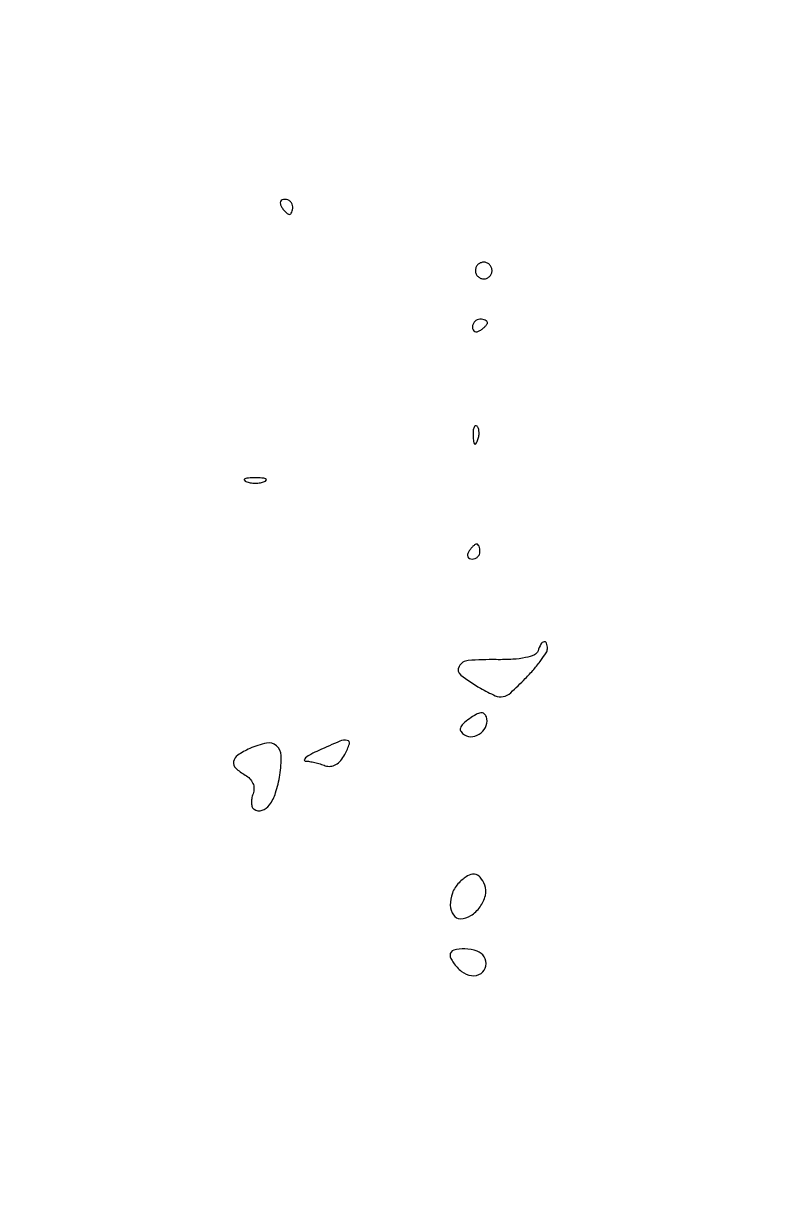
# Model space of a CAD drawing. Extents: x 0 to 4160, y 0 to 3120.
# Drawn here: x 2554 to 2652.9, y 1630.1 to 1785.5 of the extents above; entities that cross this region are included whole.
import ezdxf

# ---------------------------------------------------------------- set-up
doc = ezdxf.new("R2010")
doc.units = 0

msp = doc.modelspace()

# ---------------------------------------------------------------- linework, layer by layer
for points in [[(4159.499279, 606.274193, 0.000001), (4159.667734, 974.478125, 0.000057), (4159.806661, 1380.08378, 0.000034), (4159.883999, 1862.25), (4160, 3120), (3296.563358, 3120), (2433.126717, 3120)], [(757.647081, 3119.740147, 0.000002), (520.492565, 3119.487217, 0.4139)], [(1964.75, 0.149832, 0.000016), (2717.930904, 0.232101, 0.000028), (3351.473438, 0.357111)]]:
    msp.add_lwpolyline(points, format="xyb")
for points in [[(2588.5, 1761, 0.029505), (2588.768994, 1760.617226, 0.035638), (2589.066025, 1760.29375, 0.038439), (2589.34829, 1760.065539, 0.151918), (2589.559017, 1760, 0.210953), (2589.727648, 1760.07446, 0.081139), (2589.870461, 1760.29375, 0.061769), (2589.967655, 1760.617151, 0.042167), (2590, 1761, 0.105053), (2589.918938, 1761.381556, 0.099167), (2589.688914, 1761.70625, 0.09642), (2589.345238, 1761.923877, 0.093332), (2588.940983, 1762, 0.108972), (2588.586039, 1761.921712, 0.182303), (2588.3746, 1761.70625, 0.161196), (2588.343488, 1761.3821, 0.082592)], [(2614.552786, 1753.08541, 0.099038), (2614.401684, 1752.679226, 0.097945), (2614.417584, 1752.244476, 0.097945), (2614.597789, 1751.848514, 0.099038), (2614.91459, 1751.552786, 0.099038), (2615.320774, 1751.401684, 0.097945), (2615.755524, 1751.417584, 0.097945), (2616.151486, 1751.597789, 0.099038), (2616.447214, 1751.91459, 0.099038), (2616.598316, 1752.320774, 0.097945), (2616.582416, 1752.755524, 0.097945), (2616.402211, 1753.151486, 0.099038), (2616.08541, 1753.447214, 0.099038), (2615.679226, 1753.598316, 0.097945), (2615.244476, 1753.582416, 0.097945), (2614.848514, 1753.402211, 0.099038)], [(2614, 1744.940983, 0.108972), (2614.078288, 1744.586039, 0.182303), (2614.29375, 1744.3746, 0.161196), (2614.6179, 1744.343488, 0.082592), (2615, 1744.5, 0.029505), (2615.382774, 1744.768994, 0.035638), (2615.70625, 1745.066025, 0.038439), (2615.934461, 1745.34829, 0.151918), (2616, 1745.559017, 0.210953), (2615.92554, 1745.727648, 0.081139), (2615.70625, 1745.870461, 0.061769), (2615.382849, 1745.967655, 0.042167), (2615, 1746, 0.105053), (2614.618444, 1745.918938, 0.099167), (2614.29375, 1745.688914, 0.09642), (2614.076123, 1745.345238, 0.093332)], [(2614.078947, 1730.416667, 0.018894), (2614.137993, 1729.670344, 0.168741), (2614.279315, 1729.37858, 0.470617), (2614.461564, 1729.395823, 0.054073), (2614.683114, 1729.8125, 0.051402), (2614.839148, 1730.359369, 0.05415), (2614.876576, 1730.916927, 0.060344), (2614.797407, 1731.402231, 0.126455), (2614.604167, 1731.729167, 0.296942), (2614.385309, 1731.77538, 0.208169), (2614.200665, 1731.592839, 0.077125), (2614.089945, 1731.112848, 0.028489)], [(2583.75, 1724.337719, 0.057986), (2584.320008, 1724.181385, 0.037979), (2585, 1724.12966, 0.037979), (2585.679992, 1724.181385, 0.057986), (2586.25, 1724.337719, 0.174857), (2586.459382, 1724.525001, 0.447206), (2586.398438, 1724.693942, 0.078554), (2585.89144, 1724.810911, 0.017491), (2585, 1724.842105, 0.017491), (2584.10856, 1724.810911, 0.078554), (2583.601562, 1724.693942, 0.447206), (2583.540618, 1724.525001, 0.174857)], [(2613.5, 1715, 0.082592), (2613.343488, 1714.6179, 0.161196), (2613.3746, 1714.29375, 0.182303), (2613.586039, 1714.078288, 0.108972), (2613.940983, 1714, 0.093332), (2614.345238, 1714.076123, 0.09642), (2614.688914, 1714.29375, 0.099167), (2614.918938, 1714.618444, 0.105053), (2615, 1715, 0.042167), (2614.967655, 1715.382849, 0.061769), (2614.870461, 1715.70625, 0.081139), (2614.727648, 1715.92554, 0.210953), (2614.559017, 1716, 0.151918), (2614.34829, 1715.934461, 0.038439), (2614.066025, 1715.70625, 0.035638), (2613.768994, 1715.382774, 0.029505)], [(2622.749141, 1701.75, -0.212426), (2622.262429, 1701.218027, -0.050897), (2621.09468, 1700.844655, -0.037997), (2619.396815, 1700.619571, -0.017497), (2617.165808, 1700.573043, 0.022987), (2613.422254, 1700.453858, 0.251884), (2612.198915, 1699.6675, 0.370782), (2612.438748, 1698.508995, 0.034796), (2615.057039, 1696.767403, 0.022305), (2617.038605, 1695.75386, 0.161201), (2618.089326, 1695.639365, 0.133592), (2619.098424, 1696.160518, 0.013607), (2621.050716, 1698.051882, 0.014799), (2622.180161, 1699.277851, 0.019359), (2623.133648, 1700.466313, 0.017217), (2623.842686, 1701.49609, 0.143105), (2624, 1702.034478, 0.075793), (2623.887423, 1702.772874, 0.391269), (2623.560156, 1702.961251, 0.215763), (2623.135386, 1702.639255, 0.043724)], [(2613.586973, 1692.687254, 0.028552), (2612.72741, 1691.980047, 0.133475), (2612.390089, 1691.441849, 0.232684), (2612.466063, 1690.979161, 0.099638), (2612.935642, 1690.539776, 0.17419), (2614.029453, 1690.308175, 0.139389), (2615.139699, 1690.795026, 0.136697), (2615.842162, 1691.802587, 0.166226), (2615.850963, 1692.947111, 0.153635), (2615.558701, 1693.350801, 0.190649), (2615.114297, 1693.470211, 0.101081), (2614.473456, 1693.260858, 0.028543)], [(2584.25, 1688.709346, 0.042678), (2582.654427, 1687.818789, 0.205201), (2582.103871, 1686.962929, 0.250847), (2582.395742, 1686.095843, 0.061162), (2583.654492, 1685.17348, -0.076992), (2584.274385, 1684.688507, -0.090307), (2584.678533, 1684.062266, -0.094958), (2584.823491, 1683.360265, -0.095461), (2584.698165, 1682.655815, 0.048385), (2584.520279, 1682.012343, 0.060704), (2584.488284, 1681.394731, 0.073007), (2584.597841, 1680.893666, 0.165539), (2584.84142, 1680.598008, 0.221287), (2585.898696, 1680.472646, 0.153706), (2586.891218, 1681.185059, 0.085538), (2587.71641, 1682.79935, 0.036384), (2588.269836, 1685.171994, 0.04446), (2588.445461, 1687.767623, 0.20997), (2587.830863, 1689.089435, 0.235568), (2586.504292, 1689.440826, 0.055057)], [(2593.5, 1688.463885, 0.014738), (2592.422419, 1687.931512, 0.042694), (2591.724412, 1687.480476, 0.17181), (2591.546928, 1687.204476, 0.471815), (2591.668213, 1687.045104, -0.032635), (2592.222387, 1686.987352, -0.01494), (2592.935384, 1686.843591, -0.014723), (2593.679798, 1686.64693, -0.019673), (2594.34152, 1686.422441, 0.121805), (2595.032872, 1686.336277, 0.10085), (2595.739238, 1686.569925, 0.083873), (2596.401031, 1687.113707, 0.056115), (2596.958492, 1687.922441, 0.043259), (2597.564393, 1689.336054, 0.462855), (2597.278288, 1689.80426, 0.138753), (2596.286367, 1689.684202, 0.008301)], [(2612.2, 1670.8, 0.105661), (2611.310888, 1669.427579, 0.10066), (2611.039936, 1667.786918, 0.135884), (2611.446534, 1666.504755, 0.253637), (2612.377555, 1666, 0.144108), (2613.772254, 1666.410498, 0.092559), (2615.006938, 1667.577166, 0.094135), (2615.722056, 1669.090643, 0.156278), (2615.64326, 1670.487265, 0.08171), (2615.03473, 1671.527135, 0.19951), (2614.264283, 1671.932581, 0.166163), (2613.325541, 1671.704108, 0.054388)], [(2611, 1661.122445, 0.119946), (2611.103172, 1660.698558, 0.035796), (2611.453075, 1660.126653, 0.033633), (2611.952098, 1659.519388, 0.030751), (2612.542382, 1658.964826, 0.143374), (2613.849878, 1658.399781, 0.176109), (2615.137991, 1658.69532, 0.20956), (2615.79189, 1659.685844, 0.182981), (2615.553851, 1660.912868, 0.173717), (2614.610779, 1661.664978, 0.070926), (2612.976767, 1661.975174, 0.082536), (2611.508401, 1661.800041, 0.33344)]]:
    msp.add_lwpolyline(points, format="xyb", close=True)

doc.saveas('drawing.dxf')
